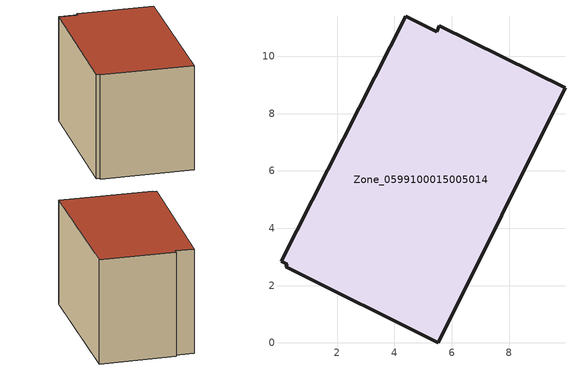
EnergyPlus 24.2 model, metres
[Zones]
Zone_0599100015005014
 floor ground (C_G): 0.26,2.75 0.04,2.85 4.4,11.4 5.47,10.86 5.57,11.05 9.95,8.89 5.53,0 0.22,2.66 z1.14
 wall outside (C_F): 5.53,0 9.95,8.89 5.57,11.05 5.47,10.86 4.4,11.4 0.04,2.85 0.26,2.75 0.22,2.66 5.53,0 z1.14:8.04
 roof outside (C_R): 0.26,2.75 0.22,2.66 5.53,0 9.95,8.89 5.57,11.05 5.47,10.86 4.4,11.4 0.04,2.85 z8.04
[BUILDING]
Pand.0599100015005014: North Axis=0; Terrain=City; Loads Convergence Tolerance Value=0.04; Temperature Convergence Tolerance Value=0.4; Solar Distribution=FullExterior; Maximum Number of Warmup Days=25; Minimum Number of Warmup Days=1
[Site:Location]
Rotterdam.The.Hague.AP_ZH_NLD Design_Conditions: Latitude=51.96; Longitude=4.45; Time Zone=1; Elevation=-4.5
[SITE:GROUNDTEMPERATURE:BUILDINGSURFACE]
18, 18, 18, 18, 18, 18, 18, 18, 18, 18, 18, 18
[MATERIAL] Thermal Absorptance=0.9; Solar Absorptance=0.7; Visible Absorptance=0.7
Name | Roughness | Thickness | Conductivity | Density | Specific Heat
G.TI.1946-1964 | MediumSmooth | 0.15 | 1 | 540 | 1210
F.TI.1946-1964 | Rough | 0.3 | 0.857143 | 1920 | 840
R.TI.1946-1964 | MediumRough | 0.2 | 0.277778 | 1500 | 1000
[CONSTRUCTION]
C_G: G.TI.1946-1964
C_F: F.TI.1946-1964
C_R: R.TI.1946-1964
[ZONE]
Zone_0599100015005014: Type=1; Multiplier=1; Ceiling Height=Autocalculate; Volume=Autocalculate; Floor Area=autocalculate; Part of Total Floor Area=Yes
[ZONEINFILTRATION:DESIGNFLOWRATE]
Infil_Zone_0599100015005014: Zone or ZoneList or Space or SpaceList=Zone_0599100015005014; Schedule=AlwaysOn; Design Flow Rate Calculation Method=Flow/Area; Flow Rate per Floor Area=0.003; Constant Term Coefficient=1; Temperature Term Coefficient=0; Velocity Term Coefficient=0; Velocity Squared Term Coefficient=0
[HVACTEMPLATE:ZONE:IDEALLOADSAIRSYSTEM]
Zone_0599100015005014: Maximum Heating Supply Air Temperature=50; Minimum Cooling Supply Air Temperature=13; Maximum Heating Supply Air Humidity Ratio=0.0156; Minimum Cooling Supply Air Humidity Ratio=0.0077; Heating Limit=NoLimit; Cooling Limit=NoLimit; Dehumidification Control Type=ConstantSensibleHeatRatio; Cooling Sensible Heat Ratio=0.7; Dehumidification Setpoint=60; Humidification Control Type=None; Humidification Setpoint=30; Outdoor Air Method=None; Outdoor Air Flow Rate per Person=0.00944; Outdoor Air Flow Rate per Zone Floor Area=0; Outdoor Air Flow Rate per Zone=0; Demand Controlled Ventilation Type=None; Outdoor Air Economizer Type=NoEconomizer; Heat Recovery Type=None; Sensible Heat Recovery Effectiveness=0.7; Latent Heat Recovery Effectiveness=0.65
[ZONECONTROL:THERMOSTAT]
ThermostatControl_Zone_0599100015005014: Zone or ZoneList=Zone_0599100015005014; Control Type Schedule=DualSetpointControlType; Control 1=Thermostat_Zone_0599100015005014; Temperature Difference Between Cutout And Setpoint=0
[THERMOSTATSETPOINT:DUALSETPOINT]
Thermostat_Zone_0599100015005014: Heating Setpoint Temperature Schedule=HeatingSetpoint_Zone_0599100015005014; Cooling Setpoint Temperature Schedule=CoolingSetpoint_Zone_0599100015005014
[SCHEDULE:COMPACT]
HeatingSetpoint_Zone_0599100015005014: Through: 12/31, For: AllDays, Until: 24:00, 21
CoolingSetpoint_Zone_0599100015005014: Through: 12/31, For: AllDays, Until: 24:00, 24
DualSetpointControlType: Through: 12/31, For: AllDays, Until: 24:00, 4
AlwaysOn: Through: 12/31, For: AllDays, Until: 24:00, 1
